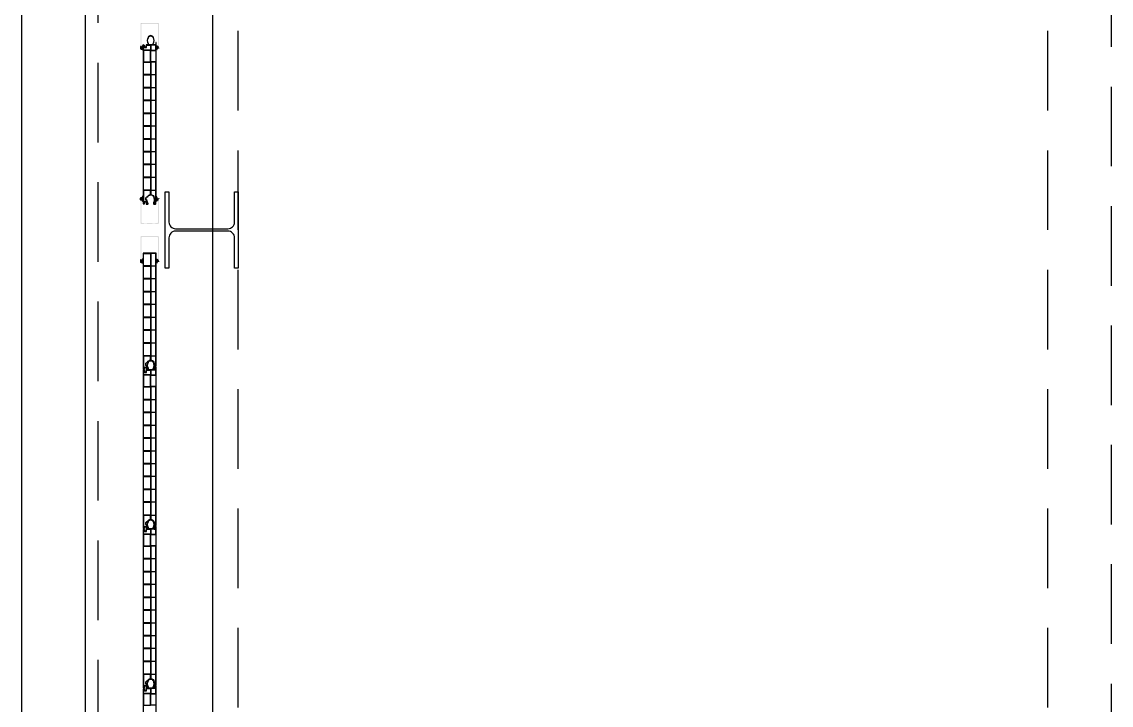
# Model space of a CAD drawing. Header units: millimetres. Extents: x -10134 to 185601, y -10232 to 93662.
# Drawn here: x 29584 to 33005, y 51518 to 53664 of the extents above; entities that cross this region are included whole.
import ezdxf

# ---------------------------------------------------------------- set-up
doc = ezdxf.new("R2010")
doc.units = ezdxf.units.MM
doc.header["$LTSCALE"] = 100
doc.linetypes.add('B0403', pattern=[3.75, 2.5, -1.25])
for name, color, linetype in [('A--L21', 8, 'Continuous'), ('A--L28', 8, 'Continuous'), ('A--L32', 8, 'Continuous'), ('AL$7A---_STRAMIEN', 1, 'Continuous')]:
    doc.layers.add(name, color=color, linetype=linetype)
pattern_1 = [(135, (30079.8289, 52792.54143), (0.3535534, 0.3535534), []), (45, (30079.8289, 52792.54143), (1.0606602, 0.3535534), [1.25, -0.75])]
pattern_2 = [(225, (30079.8289, 53228.6992), (0.3535534, -0.3535534), []), (315, (30079.8289, 53228.6992), (1.0606602, -0.3535534), [1.25, -0.75])]
pattern_3 = [(135, (30079.8289, 53462.54143), (0.3535534, 0.3535534), []), (45, (30079.8289, 53462.54143), (1.0606602, 0.3535534), [1.25, -0.75])]

msp = doc.modelspace()

# ---------------------------------------------------------------- hatches: boundary and pattern name
at = {"layer": 'A--L21'}
h = msp.add_hatch(dxfattribs=at)
h.set_pattern_fill('ANSI33', color=256, scale=4, angle=-90, style=0)
h.set_pattern_definition([(135, (30079.8289, 53462.5414), (0.7071068, 0.7071068), []), (135, (30079.1218, 53462.5414), (0.7071068, 0.7071068), [0.5, -0.25])])
edge = h.paths.add_edge_path()
edge.add_arc((29977.1, 53660.4), 0.2, 90, 135.0013, ccw=False)
edge.add_line((29977.1, 53660.6), (29985.1, 53660.6))
edge.add_arc((29985.1, 53660.4), 0.2, 45.0005, 90, ccw=False)
edge.add_line((29985.3, 53660.6), (29985.4, 53660.5))
edge.add_arc((29985.5, 53660.6), 0.2, 225.0005, 314.9995)
edge.add_line((29985.7, 53660.5), (29985.8, 53660.6))
edge.add_arc((29985.9, 53660.4), 0.2, 90, 134.9995, ccw=False)
edge.add_line((29985.9, 53660.6), (29993.9, 53660.6))
edge.add_arc((29993.9, 53660.4), 0.2, 44.9987, 90, ccw=False)
edge.add_line((29994.1, 53660.6), (29994.5, 53660.2))
edge.add_arc((29994.6, 53660.3), 0.2, 224.9987, 270)
edge.add_line((29994.6, 53660.1), (30003.4, 53660.1))
edge.add_arc((30003.4, 53660.3), 0.2, 270, 314.9995)
edge.add_line((30003.6, 53660.2), (30004, 53660.6))
edge.add_arc((30004.1, 53660.4), 0.2, 90, 134.9995, ccw=False)
edge.add_line((30004.1, 53660.6), (30013.8, 53660.6))
edge.add_arc((30013.8, 53660.4), 0.2, 0, 90, ccw=False)
edge.add_line((30014, 53660.4), (30014, 53580.8))
edge.add_arc((30013.8, 53580.8), 0.2, -90, 0, ccw=False)
edge.add_line((30013.8, 53580.6), (30009.5, 53580.6))
edge.add_arc((30009.5, 53580.8), 0.2, 180, 270, ccw=False)
edge.add_line((30009.3, 53580.8), (30009.3, 53583.4))
edge.add_arc((30009.5, 53583.4), 0.2, 90, 180, ccw=False)
edge.add_line((30009.5, 53583.6), (30010.1, 53583.6))
edge.add_arc((30010.1, 53583.4), 0.2, 0, 90, ccw=False)
edge.add_line((30010.3, 53583.4), (30010.3, 53582.3))
edge.add_arc((30010.5, 53582.3), 0.2, 180, 270)
edge.add_line((30010.5, 53582.1), (30012.3, 53582.1))
edge.add_arc((30012.3, 53582.3), 0.2, 270, 360)
edge.add_line((30012.5, 53582.3), (30012.5, 53587.4))
edge.add_arc((30012.3, 53587.4), 0.2, 0, 90)
edge.add_line((30012.3, 53587.6), (30010.5, 53587.6))
edge.add_arc((30010.5, 53587.4), 0.2, 90, 180)
edge.add_line((30010.3, 53587.4), (30010.3, 53586.3))
edge.add_arc((30010.1, 53586.3), 0.2, -90, 0, ccw=False)
edge.add_line((30010.1, 53586.1), (30009.5, 53586.1))
edge.add_arc((30009.5, 53586.3), 0.2, 180, 270, ccw=False)
edge.add_line((30009.3, 53586.3), (30009.3, 53590.4))
edge.add_arc((30009.5, 53590.4), 0.2, 90, 180, ccw=False)
edge.add_line((30009.5, 53590.6), (30010.1, 53590.6))
edge.add_arc((30010.1, 53590.4), 0.2, 0, 90, ccw=False)
edge.add_line((30010.3, 53590.4), (30010.3, 53589.3))
edge.add_arc((30010.5, 53589.3), 0.2, 180, 270)
edge.add_line((30010.5, 53589.1), (30011.8, 53589.1))
edge.add_arc((30011.8, 53589.3), 0.2, 270, 360)
edge.add_line((30012, 53589.3), (30012, 53656.7))
edge.add_arc((30011.8, 53656.7), 0.2, 0, 45.0004)
edge.add_line((30012, 53656.9), (30010.3, 53658.6))
edge.add_arc((30010.1, 53658.4), 0.2, 45.0004, 90)
edge.add_line((30010.1, 53658.6), (29960.9, 53658.6))
edge.add_arc((29960.9, 53658.4), 0.2, 90, 135)
edge.add_line((29960.8, 53658.6), (29959.1, 53656.9))
edge.add_arc((29959.2, 53656.7), 0.2, 135, 180)
edge.add_line((29959, 53656.7), (29959, 53589.3))
edge.add_arc((29959.2, 53589.3), 0.2, 180, 270)
edge.add_line((29959.2, 53589.1), (29960.3, 53589.1))
edge.add_arc((29960.3, 53589.3), 0.2, 270, 360)
edge.add_line((29960.5, 53589.3), (29960.5, 53590.4))
edge.add_arc((29960.7, 53590.4), 0.2, 90, 180, ccw=False)
edge.add_line((29960.7, 53590.6), (29961.3, 53590.6))
edge.add_arc((29961.3, 53590.4), 0.2, 0, 90, ccw=False)
edge.add_line((29961.5, 53590.4), (29961.5, 53587.8))
edge.add_arc((29961.3, 53587.8), 0.2, -90, 0, ccw=False)
edge.add_line((29961.3, 53587.6), (29960.7, 53587.6))
edge.add_arc((29960.7, 53587.4), 0.2, 90, 180)
edge.add_line((29960.5, 53587.4), (29960.5, 53581.8))
edge.add_arc((29960.7, 53581.8), 0.2, 180.0068, 320.5866)
edge.add_line((29960.9, 53581.7), (29961.2, 53582))
edge.add_arc((29961.3, 53581.9), 0.2, 0.0012, 140.5811, ccw=False)
edge.add_line((29961.5, 53581.9), (29961.5, 53580.8))
edge.add_arc((29961.3, 53580.8), 0.2, -90, 0, ccw=False)
edge.add_line((29961.3, 53580.6), (29959.2, 53580.6))
edge.add_arc((29959.2, 53580.8), 0.2, 180, 270, ccw=False)
edge.add_line((29959, 53580.8), (29959, 53587.4))
edge.add_arc((29958.8, 53587.4), 0.2, 0, 90)
edge.add_line((29958.8, 53587.6), (29957.2, 53587.6))
edge.add_arc((29957.2, 53587.8), 0.2, 180, 270, ccw=False)
edge.add_line((29957, 53587.8), (29957, 53660.4))
edge.add_arc((29957.2, 53660.4), 0.2, 90, 180, ccw=False)
edge.add_line((29957.2, 53660.6), (29966.9, 53660.6))
edge.add_arc((29966.9, 53660.4), 0.2, 45.0003, 90, ccw=False)
edge.add_line((29967.1, 53660.6), (29967.5, 53660.2))
edge.add_arc((29967.6, 53660.3), 0.2, 225.0003, 270)
edge.add_line((29967.6, 53660.1), (29976.4, 53660.1))
edge.add_arc((29976.4, 53660.3), 0.2, 270, 315.0013)
edge.add_line((29976.6, 53660.2), (29977, 53660.6))
h = msp.add_hatch(dxfattribs=at)
h.set_pattern_fill('ANSI38', color=256, scale=4, angle=-90, style=0)
h.set_pattern_definition(pattern_3)
edge = h.paths.add_edge_path()
edge.add_arc((29963.9, 53579.6), 0.8, 180, 281.7228, ccw=False)
edge.add_line((29963.1, 53579.6), (29963.1, 53584))
edge.add_arc((29964.1, 53584), 1, 121.2319, 180, ccw=False)
edge.add_line((29963.6, 53584.8), (29964.7, 53589.5))
edge.add_arc((29964.1, 53591.4), 2, 287.6964, 360)
edge.add_arc((29965.6, 53591.4), 0.52, 2.1717, 175.8146)
edge.add_arc((29963.8, 53591.9), 1.37, 275.3959, 340.3967, ccw=False)
edge.add_arc((29972.6, 53582.5), 11.8, 137.6396, 180.4908)
edge.add_arc((29961, 53582.4), 0.202, 166.3325, 323.6607)
edge.add_line((29961.2, 53582.2), (29961.3, 53582.4))
edge.add_arc((29961.4, 53582.3), 0.2, 0, 141.3572, ccw=False)
edge.add_line((29961.6, 53582.3), (29961.6, 53580.6))
edge.add_arc((29961.4, 53580.6), 0.2, -90, 0, ccw=False)
edge.add_line((29961.4, 53580.4), (29959.7, 53580.4))
edge.add_arc((29959.5, 53581.4), 1.09, 158.6265, 279.1681, ccw=False)
edge.add_arc((29949.4, 53584.6), 9.57, 343.2293, 371.3116)
edge.add_arc((29958.5, 53586.4), 0.3, 17.1577, 90)
edge.add_line((29958.5, 53586.7), (29957.6, 53586.7))
edge.add_arc((29957.6, 53586.3), 0.4, 87.7835, 170.8473)
edge.add_line((29957.2, 53586.4), (29957, 53580.6))
edge.add_arc((29959, 53580.6), 2, 179.9852, 261.4074)
edge.add_line((29958.7, 53578.7), (29961.9, 53578.5))
edge.add_arc((29961.9, 53576.5), 2, 51.4159, 89.4872, ccw=False)
edge.add_line((29963.1, 53578.1), (29965.5, 53572.7))
edge.add_arc((29965.8, 53573), 0.4, 227.7041, 412.9707)
edge.add_line((29966, 53573.3), (29964.1, 53578.8))
h = msp.add_hatch(dxfattribs=at)
h.set_pattern_fill('ANSI38', color=256, scale=4, angle=-90, style=0)
h.set_pattern_definition(pattern_3)
edge = h.paths.add_edge_path(flags=16)
edge.add_line((30009.6, 53585.5), (30010.8, 53585.5))
edge.add_arc((30010.8, 53584.9), 0.6, -90, 90, ccw=False)
edge.add_line((30010.8, 53584.3), (30009.6, 53584.3))
edge.add_arc((30009.6, 53584.9), 0.6, 90, 270, ccw=False)
edge = h.paths.add_edge_path()
edge.add_arc((30006.5, 53588.3), 0.2, 117.2079, 232.6811, ccw=False)
edge.add_line((30006.4, 53588.5), (30007.5, 53589.1))
edge.add_line((30007.5, 53589.1), (30009.3, 53589.1))
edge.add_line((30009.3, 53589.1), (30009.3, 53586.7))
edge.add_arc((30009.3, 53586.4), 0.3, 90, 270)
edge.add_line((30009.3, 53586.1), (30010.8, 53586.1))
edge.add_arc((30010.8, 53586.3), 0.2, 270, 328.5358)
edge.add_line((30010.9, 53586.2), (30011, 53586.6))
edge.add_arc((30011.2, 53586.5), 0.2, 38.9084, 158.4165, ccw=False)
edge.add_line((30011.4, 53586.6), (30012, 53585.5))
edge.add_arc((30011.2, 53584.9), 1, 0, 37.8384, ccw=False)
edge.add_arc((30011.2, 53584.9), 1, -37.8384, 0, ccw=False)
edge.add_line((30012, 53584.3), (30011.4, 53583.1))
edge.add_arc((30011.2, 53583.2), 0.2, 201.5835, 321.0916, ccw=False)
edge.add_line((30011, 53583.1), (30010.9, 53583.5))
edge.add_arc((30010.8, 53583.4), 0.2, 31.4642, 90)
edge.add_line((30010.8, 53583.6), (30009.3, 53583.6))
edge.add_arc((30009.3, 53583.3), 0.3, 90, 270)
edge.add_line((30009.3, 53583), (30009.3, 53580.8))
edge.add_line((30009.3, 53580.8), (30006.6, 53575.7))
edge.add_arc((30006.4, 53576), 0.4, 131.0631, 305.8028, ccw=False)
edge.add_line((30006.1, 53576.3), (30006.8, 53581))
edge.add_arc((30005.9, 53582), 1.4, 313.6258, 407.8227)
edge.add_line((30006.8, 53583), (30006, 53584))
edge.add_arc((30006.2, 53584.2), 0.3, 66.9851, 224.0274, ccw=False)
edge.add_line((30006.4, 53584.5), (30007.1, 53583.7))
edge.add_arc((30007.3, 53583.8), 0.2, 229.0045, 360)
edge.add_line((30007.5, 53583.8), (30007.5, 53585))
edge.add_arc((30007.3, 53585), 0.2, 360, 417.3588)
edge.add_line((30007.4, 53585.2), (30006.4, 53586))
edge.add_arc((30006.5, 53586.1), 0.2, 126.9463, 233.7597, ccw=False)
edge.add_line((30006.4, 53586.3), (30007.4, 53587))
edge.add_arc((30007.3, 53587.2), 0.2, 293.1061, 426.8939)
edge.add_line((30007.4, 53587.4), (30006.4, 53588.2))
h = msp.add_hatch(dxfattribs=at)
h.set_pattern_fill('ANSI38', color=256, scale=4, angle=-180, style=0)
h.set_pattern_definition(pattern_2)
edge = h.paths.add_edge_path()
edge.add_arc((29963.9, 53111.7), 0.8, 78.2772, 180)
edge.add_line((29963.1, 53111.7), (29963.1, 53107.3))
edge.add_arc((29964.1, 53107.3), 1, 180, 238.7681)
edge.add_line((29963.6, 53106.4), (29964.7, 53101.8))
edge.add_arc((29964.1, 53099.9), 2, 0, 72.3036, ccw=False)
edge.add_arc((29965.6, 53099.9), 0.52, 184.1854, 357.8283, ccw=False)
edge.add_arc((29963.8, 53099.4), 1.37, 19.6033, 84.6041)
edge.add_arc((29972.6, 53108.7), 11.8, 179.5092, 222.3604, ccw=False)
edge.add_arc((29961, 53108.9), 0.202, 36.3393, 193.6675, ccw=False)
edge.add_line((29961.2, 53109), (29961.3, 53108.8))
edge.add_arc((29961.4, 53108.9), 0.2, 218.6428, 360)
edge.add_line((29961.6, 53108.9), (29961.6, 53110.7))
edge.add_arc((29961.4, 53110.7), 0.2, 360, 450)
edge.add_line((29961.4, 53110.9), (29959.7, 53110.9))
edge.add_arc((29959.5, 53109.8), 1.09, 80.8319, 201.3735)
edge.add_arc((29949.4, 53106.6), 9.57, -11.3116, 16.7707, ccw=False)
edge.add_arc((29958.5, 53104.8), 0.3, 270, 342.8423, ccw=False)
edge.add_line((29958.5, 53104.5), (29957.6, 53104.5))
edge.add_arc((29957.6, 53104.9), 0.4, 189.1527, 272.2165, ccw=False)
edge.add_line((29957.2, 53104.9), (29957, 53110.6))
edge.add_arc((29959, 53110.6), 2, 98.5926, 180.0148, ccw=False)
edge.add_line((29958.7, 53112.6), (29961.9, 53112.7))
edge.add_arc((29961.9, 53114.7), 2, 270.5128, 308.5841)
edge.add_line((29963.1, 53113.2), (29965.5, 53118.5))
edge.add_arc((29965.8, 53118.2), 0.4, -52.9707, 132.2959, ccw=False)
edge.add_line((29966, 53117.9), (29964.1, 53112.4))
h = msp.add_hatch(dxfattribs=at)
h.set_pattern_fill('ANSI33', color=256, scale=4, angle=-180, style=0)
h.set_pattern_definition([(225, (30079.8289, 53228.6992), (0.7071068, -0.7071068), []), (225, (30079.1218, 53228.6992), (0.7071068, -0.7071068), [0.5, -0.25])])
edge = h.paths.add_edge_path()
edge.add_arc((29977.1, 53030.8), 0.2, 224.9987, 270)
edge.add_line((29977.1, 53030.6), (29985.1, 53030.6))
edge.add_arc((29985.1, 53030.8), 0.2, 270, 314.9995)
edge.add_line((29985.3, 53030.7), (29985.4, 53030.8))
edge.add_arc((29985.5, 53030.6), 0.2, 45.0005, 134.9995, ccw=False)
edge.add_line((29985.7, 53030.8), (29985.8, 53030.7))
edge.add_arc((29985.9, 53030.8), 0.2, 225.0005, 270)
edge.add_line((29985.9, 53030.6), (29993.9, 53030.6))
edge.add_arc((29993.9, 53030.8), 0.2, 270, 315.0013)
edge.add_line((29994.1, 53030.7), (29994.5, 53031.1))
edge.add_arc((29994.6, 53030.9), 0.2, 90, 135.0013, ccw=False)
edge.add_line((29994.6, 53031.1), (30003.4, 53031.1))
edge.add_arc((30003.4, 53030.9), 0.2, 45.0005, 90, ccw=False)
edge.add_line((30003.6, 53031.1), (30004, 53030.7))
edge.add_arc((30004.1, 53030.8), 0.2, 225.0005, 270)
edge.add_line((30004.1, 53030.6), (30013.8, 53030.6))
edge.add_arc((30013.8, 53030.8), 0.2, 270, 360)
edge.add_line((30014, 53030.8), (30014, 53110.4))
edge.add_arc((30013.8, 53110.4), 0.2, 0, 90)
edge.add_line((30013.8, 53110.6), (30009.5, 53110.6))
edge.add_arc((30009.5, 53110.4), 0.2, 90, 180)
edge.add_line((30009.3, 53110.4), (30009.3, 53107.8))
edge.add_arc((30009.5, 53107.8), 0.2, 180, 270)
edge.add_line((30009.5, 53107.6), (30010.1, 53107.6))
edge.add_arc((30010.1, 53107.8), 0.2, 270, 360)
edge.add_line((30010.3, 53107.8), (30010.3, 53108.9))
edge.add_arc((30010.5, 53108.9), 0.2, 90, 180, ccw=False)
edge.add_line((30010.5, 53109.1), (30012.3, 53109.1))
edge.add_arc((30012.3, 53108.9), 0.2, 0, 90, ccw=False)
edge.add_line((30012.5, 53108.9), (30012.5, 53103.8))
edge.add_arc((30012.3, 53103.8), 0.2, -90, 0, ccw=False)
edge.add_line((30012.3, 53103.6), (30010.5, 53103.6))
edge.add_arc((30010.5, 53103.8), 0.2, 180, 270, ccw=False)
edge.add_line((30010.3, 53103.8), (30010.3, 53104.9))
edge.add_arc((30010.1, 53104.9), 0.2, 0, 90)
edge.add_line((30010.1, 53105.1), (30009.5, 53105.1))
edge.add_arc((30009.5, 53104.9), 0.2, 90, 180)
edge.add_line((30009.3, 53104.9), (30009.3, 53100.8))
edge.add_arc((30009.5, 53100.8), 0.2, 180, 270)
edge.add_line((30009.5, 53100.6), (30010.1, 53100.6))
edge.add_arc((30010.1, 53100.8), 0.2, 270, 360)
edge.add_line((30010.3, 53100.8), (30010.3, 53101.9))
edge.add_arc((30010.5, 53101.9), 0.2, 90, 180, ccw=False)
edge.add_line((30010.5, 53102.1), (30011.8, 53102.1))
edge.add_arc((30011.8, 53101.9), 0.2, 0, 90, ccw=False)
edge.add_line((30012, 53101.9), (30012, 53034.5))
edge.add_arc((30011.8, 53034.5), 0.2, -45.0004, 0, ccw=False)
edge.add_line((30012, 53034.4), (30010.3, 53032.7))
edge.add_arc((30010.1, 53032.8), 0.2, 270, 314.9996, ccw=False)
edge.add_line((30010.1, 53032.6), (29960.9, 53032.6))
edge.add_arc((29960.9, 53032.8), 0.2, 225, 270, ccw=False)
edge.add_line((29960.8, 53032.7), (29959.1, 53034.4))
edge.add_arc((29959.2, 53034.5), 0.2, 180, 225, ccw=False)
edge.add_line((29959, 53034.5), (29959, 53101.9))
edge.add_arc((29959.2, 53101.9), 0.2, 90, 180, ccw=False)
edge.add_line((29959.2, 53102.1), (29960.3, 53102.1))
edge.add_arc((29960.3, 53101.9), 0.2, 0, 90, ccw=False)
edge.add_line((29960.5, 53101.9), (29960.5, 53100.8))
edge.add_arc((29960.7, 53100.8), 0.2, 180, 270)
edge.add_line((29960.7, 53100.6), (29961.3, 53100.6))
edge.add_arc((29961.3, 53100.8), 0.2, 270, 360)
edge.add_line((29961.5, 53100.8), (29961.5, 53103.4))
edge.add_arc((29961.3, 53103.4), 0.2, 360, 450)
edge.add_line((29961.3, 53103.6), (29960.7, 53103.6))
edge.add_arc((29960.7, 53103.8), 0.2, 180, 270, ccw=False)
edge.add_line((29960.5, 53103.8), (29960.5, 53109.4))
edge.add_arc((29960.7, 53109.4), 0.2, 39.4134, 179.9932, ccw=False)
edge.add_line((29960.9, 53109.5), (29961.2, 53109.2))
edge.add_arc((29961.3, 53109.3), 0.2, 219.4189, 359.9988)
edge.add_line((29961.5, 53109.3), (29961.5, 53110.4))
edge.add_arc((29961.3, 53110.4), 0.2, 360, 450)
edge.add_line((29961.3, 53110.6), (29959.2, 53110.6))
edge.add_arc((29959.2, 53110.4), 0.2, 90, 180)
edge.add_line((29959, 53110.4), (29959, 53103.8))
edge.add_arc((29958.8, 53103.8), 0.2, -90, 0, ccw=False)
edge.add_line((29958.8, 53103.6), (29957.2, 53103.6))
edge.add_arc((29957.2, 53103.4), 0.2, 90, 180)
edge.add_line((29957, 53103.4), (29957, 53030.8))
edge.add_arc((29957.2, 53030.8), 0.2, 180, 270)
edge.add_line((29957.2, 53030.6), (29966.9, 53030.6))
edge.add_arc((29966.9, 53030.8), 0.2, 270, 314.9997)
edge.add_line((29967.1, 53030.7), (29967.5, 53031.1))
edge.add_arc((29967.6, 53030.9), 0.2, 90, 134.9997, ccw=False)
edge.add_line((29967.6, 53031.1), (29976.4, 53031.1))
edge.add_arc((29976.4, 53030.9), 0.2, 44.9987, 90, ccw=False)
edge.add_line((29976.6, 53031.1), (29977, 53030.7))
h = msp.add_hatch(dxfattribs=at)
h.set_pattern_fill('ANSI38', color=256, scale=4, angle=-180, style=0)
h.set_pattern_definition(pattern_2)
edge = h.paths.add_edge_path(flags=16)
edge.add_line((30009.6, 53105.8), (30010.8, 53105.8))
edge.add_arc((30010.8, 53106.4), 0.6, 270, 450)
edge.add_line((30010.8, 53107), (30009.6, 53107))
edge.add_arc((30009.6, 53106.4), 0.6, 90, 270)
edge = h.paths.add_edge_path()
edge.add_arc((30006.5, 53102.9), 0.2, 127.3189, 242.7921)
edge.add_line((30006.4, 53102.7), (30007.5, 53102.1))
edge.add_line((30007.5, 53102.1), (30009.3, 53102.1))
edge.add_line((30009.3, 53102.1), (30009.3, 53104.5))
edge.add_arc((30009.3, 53104.8), 0.3, 90, 270, ccw=False)
edge.add_line((30009.3, 53105.1), (30010.8, 53105.1))
edge.add_arc((30010.8, 53104.9), 0.2, 31.4642, 90, ccw=False)
edge.add_line((30010.9, 53105), (30011, 53104.6))
edge.add_arc((30011.2, 53104.7), 0.2, 201.5835, 321.0916)
edge.add_line((30011.4, 53104.6), (30012, 53105.8))
edge.add_arc((30011.2, 53106.4), 1, 322.1616, 360)
edge.add_arc((30011.2, 53106.4), 1, 360, 397.8384)
edge.add_line((30012, 53107), (30011.4, 53108.1))
edge.add_arc((30011.2, 53108), 0.2, 38.9084, 158.4165)
edge.add_line((30011, 53108.1), (30010.9, 53107.7))
edge.add_arc((30010.8, 53107.8), 0.2, 270, 328.5358, ccw=False)
edge.add_line((30010.8, 53107.6), (30009.3, 53107.6))
edge.add_arc((30009.3, 53107.9), 0.3, 90, 270, ccw=False)
edge.add_line((30009.3, 53108.2), (30009.3, 53110.4))
edge.add_line((30009.3, 53110.4), (30006.6, 53115.6))
edge.add_arc((30006.4, 53115.2), 0.4, 54.1972, 228.9369)
edge.add_line((30006.1, 53114.9), (30006.8, 53110.3))
edge.add_arc((30005.9, 53109.3), 1.4, -47.8227, 46.3742, ccw=False)
edge.add_line((30006.8, 53108.2), (30006, 53107.3))
edge.add_arc((30006.2, 53107.1), 0.3, 135.9726, 293.0149)
edge.add_line((30006.4, 53106.8), (30007.1, 53107.6))
edge.add_arc((30007.3, 53107.4), 0.2, 0, 130.9955, ccw=False)
edge.add_line((30007.5, 53107.4), (30007.5, 53106.2))
edge.add_arc((30007.3, 53106.2), 0.2, -57.3588, 0, ccw=False)
edge.add_line((30007.4, 53106), (30006.4, 53105.3))
edge.add_arc((30006.5, 53105.1), 0.2, 126.2403, 233.0537)
edge.add_line((30006.4, 53105), (30007.4, 53104.2))
edge.add_arc((30007.3, 53104), 0.2, -66.8939, 66.8939, ccw=False)
edge.add_line((30007.4, 53103.8), (30006.4, 53103.1))
h = msp.add_hatch(dxfattribs=at)
h.set_pattern_fill('ANSI33', color=256, scale=4, angle=-90, style=0)
h.set_pattern_definition([(135, (30079.8289, 52792.5414), (0.7071068, 0.7071068), []), (135, (30079.1218, 52792.5414), (0.7071068, 0.7071068), [0.5, -0.25])])
edge = h.paths.add_edge_path()
edge.add_arc((29977.1, 52990.4), 0.2, 90, 135.0013, ccw=False)
edge.add_line((29977.1, 52990.6), (29985.1, 52990.6))
edge.add_arc((29985.1, 52990.4), 0.2, 45.0005, 90, ccw=False)
edge.add_line((29985.3, 52990.6), (29985.4, 52990.5))
edge.add_arc((29985.5, 52990.6), 0.2, 225.0005, 314.9995)
edge.add_line((29985.7, 52990.5), (29985.8, 52990.6))
edge.add_arc((29985.9, 52990.4), 0.2, 90, 134.9995, ccw=False)
edge.add_line((29985.9, 52990.6), (29993.9, 52990.6))
edge.add_arc((29993.9, 52990.4), 0.2, 44.9987, 90, ccw=False)
edge.add_line((29994.1, 52990.6), (29994.5, 52990.2))
edge.add_arc((29994.6, 52990.3), 0.2, 224.9987, 270)
edge.add_line((29994.6, 52990.1), (30003.4, 52990.1))
edge.add_arc((30003.4, 52990.3), 0.2, 270, 314.9995)
edge.add_line((30003.6, 52990.2), (30004, 52990.6))
edge.add_arc((30004.1, 52990.4), 0.2, 90, 134.9995, ccw=False)
edge.add_line((30004.1, 52990.6), (30013.8, 52990.6))
edge.add_arc((30013.8, 52990.4), 0.2, 0, 90, ccw=False)
edge.add_line((30014, 52990.4), (30014, 52910.8))
edge.add_arc((30013.8, 52910.8), 0.2, -90, 0, ccw=False)
edge.add_line((30013.8, 52910.6), (30009.5, 52910.6))
edge.add_arc((30009.5, 52910.8), 0.2, 180, 270, ccw=False)
edge.add_line((30009.3, 52910.8), (30009.3, 52913.4))
edge.add_arc((30009.5, 52913.4), 0.2, 90, 180, ccw=False)
edge.add_line((30009.5, 52913.6), (30010.1, 52913.6))
edge.add_arc((30010.1, 52913.4), 0.2, 0, 90, ccw=False)
edge.add_line((30010.3, 52913.4), (30010.3, 52912.3))
edge.add_arc((30010.5, 52912.3), 0.2, 180, 270)
edge.add_line((30010.5, 52912.1), (30012.3, 52912.1))
edge.add_arc((30012.3, 52912.3), 0.2, 270, 360)
edge.add_line((30012.5, 52912.3), (30012.5, 52917.4))
edge.add_arc((30012.3, 52917.4), 0.2, 0, 90)
edge.add_line((30012.3, 52917.6), (30010.5, 52917.6))
edge.add_arc((30010.5, 52917.4), 0.2, 90, 180)
edge.add_line((30010.3, 52917.4), (30010.3, 52916.3))
edge.add_arc((30010.1, 52916.3), 0.2, -90, 0, ccw=False)
edge.add_line((30010.1, 52916.1), (30009.5, 52916.1))
edge.add_arc((30009.5, 52916.3), 0.2, 180, 270, ccw=False)
edge.add_line((30009.3, 52916.3), (30009.3, 52920.4))
edge.add_arc((30009.5, 52920.4), 0.2, 90, 180, ccw=False)
edge.add_line((30009.5, 52920.6), (30010.1, 52920.6))
edge.add_arc((30010.1, 52920.4), 0.2, 0, 90, ccw=False)
edge.add_line((30010.3, 52920.4), (30010.3, 52919.3))
edge.add_arc((30010.5, 52919.3), 0.2, 180, 270)
edge.add_line((30010.5, 52919.1), (30011.8, 52919.1))
edge.add_arc((30011.8, 52919.3), 0.2, 270, 360)
edge.add_line((30012, 52919.3), (30012, 52986.7))
edge.add_arc((30011.8, 52986.7), 0.2, 0, 45.0004)
edge.add_line((30012, 52986.9), (30010.3, 52988.6))
edge.add_arc((30010.1, 52988.4), 0.2, 45.0004, 90)
edge.add_line((30010.1, 52988.6), (29960.9, 52988.6))
edge.add_arc((29960.9, 52988.4), 0.2, 90, 135)
edge.add_line((29960.8, 52988.6), (29959.1, 52986.9))
edge.add_arc((29959.2, 52986.7), 0.2, 135, 180)
edge.add_line((29959, 52986.7), (29959, 52919.3))
edge.add_arc((29959.2, 52919.3), 0.2, 180, 270)
edge.add_line((29959.2, 52919.1), (29960.3, 52919.1))
edge.add_arc((29960.3, 52919.3), 0.2, 270, 360)
edge.add_line((29960.5, 52919.3), (29960.5, 52920.4))
edge.add_arc((29960.7, 52920.4), 0.2, 90, 180, ccw=False)
edge.add_line((29960.7, 52920.6), (29961.3, 52920.6))
edge.add_arc((29961.3, 52920.4), 0.2, 0, 90, ccw=False)
edge.add_line((29961.5, 52920.4), (29961.5, 52917.8))
edge.add_arc((29961.3, 52917.8), 0.2, -90, 0, ccw=False)
edge.add_line((29961.3, 52917.6), (29960.7, 52917.6))
edge.add_arc((29960.7, 52917.4), 0.2, 90, 180)
edge.add_line((29960.5, 52917.4), (29960.5, 52911.8))
edge.add_arc((29960.7, 52911.8), 0.2, 180.0068, 320.5866)
edge.add_line((29960.9, 52911.7), (29961.2, 52912))
edge.add_arc((29961.3, 52911.9), 0.2, 0.0012, 140.5811, ccw=False)
edge.add_line((29961.5, 52911.9), (29961.5, 52910.8))
edge.add_arc((29961.3, 52910.8), 0.2, -90, 0, ccw=False)
edge.add_line((29961.3, 52910.6), (29959.2, 52910.6))
edge.add_arc((29959.2, 52910.8), 0.2, 180, 270, ccw=False)
edge.add_line((29959, 52910.8), (29959, 52917.4))
edge.add_arc((29958.8, 52917.4), 0.2, 0, 90)
edge.add_line((29958.8, 52917.6), (29957.2, 52917.6))
edge.add_arc((29957.2, 52917.8), 0.2, 180, 270, ccw=False)
edge.add_line((29957, 52917.8), (29957, 52990.4))
edge.add_arc((29957.2, 52990.4), 0.2, 90, 180, ccw=False)
edge.add_line((29957.2, 52990.6), (29966.9, 52990.6))
edge.add_arc((29966.9, 52990.4), 0.2, 45.0003, 90, ccw=False)
edge.add_line((29967.1, 52990.6), (29967.5, 52990.2))
edge.add_arc((29967.6, 52990.3), 0.2, 225.0003, 270)
edge.add_line((29967.6, 52990.1), (29976.4, 52990.1))
edge.add_arc((29976.4, 52990.3), 0.2, 270, 315.0013)
edge.add_line((29976.6, 52990.2), (29977, 52990.6))
h = msp.add_hatch(dxfattribs=at)
h.set_pattern_fill('ANSI38', color=256, scale=4, angle=-90, style=0)
h.set_pattern_definition(pattern_1)
edge = h.paths.add_edge_path()
edge.add_arc((29963.9, 52909.6), 0.8, 180, 281.7228, ccw=False)
edge.add_line((29963.1, 52909.6), (29963.1, 52914))
edge.add_arc((29964.1, 52914), 1, 121.2319, 180, ccw=False)
edge.add_line((29963.6, 52914.8), (29964.7, 52919.5))
edge.add_arc((29964.1, 52921.4), 2, 287.6964, 360)
edge.add_arc((29965.6, 52921.4), 0.52, 2.1717, 175.8146)
edge.add_arc((29963.8, 52921.9), 1.37, 275.3959, 340.3967, ccw=False)
edge.add_arc((29972.6, 52912.5), 11.8, 137.6396, 180.4908)
edge.add_arc((29961, 52912.4), 0.202, 166.3325, 323.6607)
edge.add_line((29961.2, 52912.2), (29961.3, 52912.4))
edge.add_arc((29961.4, 52912.3), 0.2, 0, 141.3572, ccw=False)
edge.add_line((29961.6, 52912.3), (29961.6, 52910.6))
edge.add_arc((29961.4, 52910.6), 0.2, -90, 0, ccw=False)
edge.add_line((29961.4, 52910.4), (29959.7, 52910.4))
edge.add_arc((29959.5, 52911.4), 1.09, 158.6265, 279.1681, ccw=False)
edge.add_arc((29949.4, 52914.6), 9.57, 343.2293, 371.3116)
edge.add_arc((29958.5, 52916.4), 0.3, 17.1577, 90)
edge.add_line((29958.5, 52916.7), (29957.6, 52916.7))
edge.add_arc((29957.6, 52916.3), 0.4, 87.7835, 170.8473)
edge.add_line((29957.2, 52916.4), (29957, 52910.6))
edge.add_arc((29959, 52910.6), 2, 179.9852, 261.4074)
edge.add_line((29958.7, 52908.7), (29961.9, 52908.5))
edge.add_arc((29961.9, 52906.5), 2, 51.4159, 89.4872, ccw=False)
edge.add_line((29963.1, 52908.1), (29965.5, 52902.7))
edge.add_arc((29965.8, 52903), 0.4, 227.7041, 412.9707)
edge.add_line((29966, 52903.3), (29964.1, 52908.8))
h = msp.add_hatch(dxfattribs=at)
h.set_pattern_fill('ANSI38', color=256, scale=4, angle=-90, style=0)
h.set_pattern_definition(pattern_1)
edge = h.paths.add_edge_path(flags=16)
edge.add_line((30009.6, 52915.5), (30010.8, 52915.5))
edge.add_arc((30010.8, 52914.9), 0.6, -90, 90, ccw=False)
edge.add_line((30010.8, 52914.3), (30009.6, 52914.3))
edge.add_arc((30009.6, 52914.9), 0.6, 90, 270, ccw=False)
edge = h.paths.add_edge_path()
edge.add_arc((30006.5, 52918.3), 0.2, 117.2079, 232.6811, ccw=False)
edge.add_line((30006.4, 52918.5), (30007.5, 52919.1))
edge.add_line((30007.5, 52919.1), (30009.3, 52919.1))
edge.add_line((30009.3, 52919.1), (30009.3, 52916.7))
edge.add_arc((30009.3, 52916.4), 0.3, 90, 270)
edge.add_line((30009.3, 52916.1), (30010.8, 52916.1))
edge.add_arc((30010.8, 52916.3), 0.2, 270, 328.5358)
edge.add_line((30010.9, 52916.2), (30011, 52916.6))
edge.add_arc((30011.2, 52916.5), 0.2, 38.9084, 158.4165, ccw=False)
edge.add_line((30011.4, 52916.6), (30012, 52915.5))
edge.add_arc((30011.2, 52914.9), 1, 0, 37.8384, ccw=False)
edge.add_arc((30011.2, 52914.9), 1, -37.8384, 0, ccw=False)
edge.add_line((30012, 52914.3), (30011.4, 52913.1))
edge.add_arc((30011.2, 52913.2), 0.2, 201.5835, 321.0916, ccw=False)
edge.add_line((30011, 52913.1), (30010.9, 52913.5))
edge.add_arc((30010.8, 52913.4), 0.2, 31.4642, 90)
edge.add_line((30010.8, 52913.6), (30009.3, 52913.6))
edge.add_arc((30009.3, 52913.3), 0.3, 90, 270)
edge.add_line((30009.3, 52913), (30009.3, 52910.8))
edge.add_line((30009.3, 52910.8), (30006.6, 52905.7))
edge.add_arc((30006.4, 52906), 0.4, 131.0631, 305.8028, ccw=False)
edge.add_line((30006.1, 52906.3), (30006.8, 52911))
edge.add_arc((30005.9, 52912), 1.4, 313.6258, 407.8227)
edge.add_line((30006.8, 52913), (30006, 52914))
edge.add_arc((30006.2, 52914.2), 0.3, 66.9851, 224.0274, ccw=False)
edge.add_line((30006.4, 52914.5), (30007.1, 52913.7))
edge.add_arc((30007.3, 52913.8), 0.2, 229.0045, 360)
edge.add_line((30007.5, 52913.8), (30007.5, 52915))
edge.add_arc((30007.3, 52915), 0.2, 360, 417.3588)
edge.add_line((30007.4, 52915.2), (30006.4, 52916))
edge.add_arc((30006.5, 52916.1), 0.2, 126.9463, 233.7597, ccw=False)
edge.add_line((30006.4, 52916.3), (30007.4, 52917))
edge.add_arc((30007.3, 52917.2), 0.2, 293.1061, 426.8939)
edge.add_line((30007.4, 52917.4), (30006.4, 52918.2))

# ---------------------------------------------------------------- linework, layer by layer
at = {"layer": 'A--L21', "linetype": 'B0403'}
for p, q in [((29824, 17660.6), (29824, 88370.6)), ((30264, 45510.6), (30264, 87810.6))]:
    msp.add_line(p, q, dxfattribs=at)
at = {"layer": 'A--L21'}
for p, q in [((29784, 27810.6), (29784, 78210.6)), ((29584, 28010.6), (29584, 78010.6)), ((30014, 53580.9), (30014, 53582.1)), ((30014, 53110.3), (30014, 53109.1)), ((30006, 52938.1), (29965.3, 52938.1)), ((30014, 52910.9), (30014, 52912.1))]:
    msp.add_line(p, q, dxfattribs=at)
for points in [[(29977.7, 53102.8, -0.786352), (29979.8, 53114.7, 0.289246), (29980, 53114.8, -0.649582), (29997.3, 53115.5, -0.228645), (29997.8, 53095.9, 0.241202), (29998, 53092.3, 0.267949), (29999.7, 53091.4), (30003.2, 53091.4, 0.414214), (30004.8, 53092.9), (30004.8, 53102.6), (30006, 53102.6), (30006, 53599.8), (30005, 53599.8), (30005, 53591.6), (29998.7, 53591.6, -0.614899), (29996.9, 53595.2, 0.235201), (29997.2, 53615.4, 0.299118), (29988.8, 53620.9, 0.299118), (29980.5, 53615.4, 0.235201), (29980.7, 53595.2, -0.614899), (29978.9, 53591.6), (29974.9, 53591.6), (29974.9, 53584.2), (29969.7, 53584.2, -0.538226), (29968.4, 53586.4, -0.051879), (29969.6, 53587.6, 0.668905), (29968.4, 53590.1), (29965.3, 53590.1), (29965.3, 53092.9), (29968.2, 53092.9, 0.615588), (29969.5, 53095.3, -0.001528), (29968.6, 53096.4, -0.603288), (29969.6, 53098.7), (29974.7, 53098.7, -0.414214), (29974.9, 53098.5), (29974.9, 53091.6, 0.414214), (29975.1, 53091.4), (29978.9, 53091.4, 0.230022), (29980.3, 53092.1, 0.182419), (29980.4, 53093.5, -0.086574), (29977.9, 53102.6)], [(29981.5, 53615, -0.299118), (29988.8, 53619.9, -0.299118), (29996.2, 53615, -0.232962), (29996.1, 53595.8, 0.291468), (29995.9, 53592.3, -0.569521), (29995.5, 53591.6), (29982.2, 53591.6, -0.569521), (29981.8, 53592.3, 0.280699), (29981.6, 53595.6, -0.235201), (29981.4, 53615, -0.235201)], [(29998.2, 53116, -0.228645), (29998.8, 53095.5, 0.106177), (29998.5, 53094.3, 0.414214), (30000.4, 53092.4), (30002.2, 53092.4, 0.414214), (30003.8, 53093.9), (30003.8, 53103.6), (30005, 53103.6), (30005, 53108.7), (30005, 53134.3), (29989, 53134.3), (29989, 53121.8, -0.279737), (29998.2, 53116)], [(29965.3, 52938.1), (29965.3, 52572.8), (29968.2, 52572.8, 0.615588), (29969.5, 52575.2, -0.001528), (29968.6, 52576.4, -0.603288), (29969.6, 52578.7), (29974.7, 52578.7, -0.414214), (29974.9, 52578.5), (29974.9, 52571.5, 0.414214), (29975.1, 52571.3), (29978.9, 52571.3, 0.230022), (29980.3, 52572.1, 0.182419), (29980.4, 52573.4, -0.086574), (29977.9, 52582.6)], [(29977.7, 52582.7, -0.786352), (29979.8, 52594.6, 0.289246), (29980, 52594.7, -0.649582), (29997.3, 52595.5, -0.228645), (29997.8, 52575.9, 0.241202), (29998, 52572.3, 0.267949), (29999.7, 52571.3), (30003.2, 52571.3, 0.414214), (30004.8, 52572.8), (30004.8, 52582.5), (30006, 52582.5), (30006, 52938.1)], [(29977.7, 52082.7, -0.786352), (29979.8, 52094.6, 0.289246), (29980, 52094.7, -0.649582), (29997.3, 52095.5, -0.228645), (29997.8, 52075.9, 0.241202), (29998, 52072.3, 0.267949), (29999.7, 52071.3), (30003.2, 52071.3, 0.414214), (30004.8, 52072.8), (30004.8, 52082.5), (30006, 52082.5), (30006, 52579.7), (30005, 52579.7), (30005, 52571.6), (29998.7, 52571.6, -0.614899), (29996.9, 52575.1, 0.235201), (29997.2, 52595.4, 0.299118), (29988.8, 52600.8, 0.299118), (29980.5, 52595.4, 0.235201), (29980.7, 52575.1, -0.614899), (29978.9, 52571.6), (29974.9, 52571.6), (29974.9, 52564.2), (29969.7, 52564.2, -0.538226), (29968.4, 52566.3, -0.051879), (29969.6, 52567.5, 0.668905), (29968.4, 52570), (29965.3, 52570), (29965.3, 52072.8), (29968.2, 52072.8, 0.615588), (29969.5, 52075.2, -0.001528), (29968.6, 52076.4, -0.603288), (29969.6, 52078.7), (29974.7, 52078.7, -0.414214), (29974.9, 52078.5), (29974.9, 52071.5, 0.414214), (29975.1, 52071.3), (29978.9, 52071.3, 0.230022), (29980.3, 52072.1, 0.182419), (29980.4, 52073.4, -0.086574), (29977.9, 52082.6)], [(29981.5, 52595, -0.299118), (29988.8, 52599.8, -0.299118), (29996.2, 52595, -0.232962), (29996.1, 52575.7, 0.291468), (29995.9, 52572.2, -0.569521), (29995.5, 52571.6), (29982.2, 52571.6, -0.569521), (29981.8, 52572.2, 0.280699), (29981.6, 52575.6, -0.235201), (29981.4, 52594.9, -0.235201)], [(29998.2, 52595.9, -0.228645), (29998.8, 52575.5, 0.106177), (29998.5, 52574.3, 0.414214), (30000.4, 52572.3), (30002.2, 52572.3, 0.414214), (30003.8, 52573.9), (30003.8, 52583.5), (30005, 52583.5), (30005, 52588.6), (30005, 52614.3), (29989, 52614.3), (29989, 52601.8, -0.279737), (29998.2, 52595.9)], [(29998.2, 52095.9, -0.228645), (29998.8, 52075.5, 0.106177), (29998.5, 52074.3, 0.414214), (30000.4, 52072.3), (30002.2, 52072.3, 0.414214), (30003.8, 52073.9), (30003.8, 52083.5), (30005, 52083.5), (30005, 52088.6), (30005, 52114.3), (29989, 52114.3), (29989, 52101.8, -0.279737), (29998.2, 52095.9)], [(29977.7, 51582.7, -0.786352), (29979.8, 51594.6, 0.289246), (29980, 51594.7, -0.649582), (29997.3, 51595.5, -0.228645), (29997.8, 51575.9, 0.241202), (29998, 51572.3, 0.267949), (29999.7, 51571.3), (30003.2, 51571.3, 0.414214), (30004.8, 51572.8), (30004.8, 51582.5), (30006, 51582.5), (30006, 52079.7), (30005, 52079.7), (30005, 52071.6), (29998.7, 52071.6, -0.614899), (29996.9, 52075.1, 0.235201), (29997.2, 52095.4, 0.299118), (29988.8, 52100.8, 0.299118), (29980.5, 52095.4, 0.235201), (29980.7, 52075.1, -0.614899), (29978.9, 52071.6), (29974.9, 52071.6), (29974.9, 52064.2), (29969.7, 52064.2, -0.538226), (29968.4, 52066.3, -0.051879), (29969.6, 52067.5, 0.668905), (29968.4, 52070), (29965.3, 52070), (29965.3, 51572.8), (29968.2, 51572.8, 0.615588), (29969.5, 51575.2, -0.001528), (29968.6, 51576.4, -0.603288), (29969.6, 51578.7), (29974.7, 51578.7, -0.414214), (29974.9, 51578.5), (29974.9, 51571.5, 0.414214), (29975.1, 51571.3), (29978.9, 51571.3, 0.230022), (29980.3, 51572.1, 0.182419), (29980.4, 51573.4, -0.086574), (29977.9, 51582.6)], [(29981.5, 52095, -0.299118), (29988.8, 52099.8, -0.299118), (29996.2, 52095, -0.232962), (29996.1, 52075.7, 0.291468), (29995.9, 52072.2, -0.569521), (29995.5, 52071.6), (29982.2, 52071.6, -0.569521), (29981.8, 52072.2, 0.280699), (29981.6, 52075.6, -0.235201), (29981.4, 52094.9, -0.235201)], [(30006, 51082.5), (30006, 51579.7), (30005, 51579.7), (30005, 51571.6), (29998.7, 51571.6, -0.614899), (29996.9, 51575.1, 0.235201), (29997.2, 51595.4, 0.299118), (29988.8, 51600.8, 0.299118), (29980.5, 51595.4, 0.235201), (29980.7, 51575.1, -0.614899), (29978.9, 51571.6), (29974.9, 51571.6), (29974.9, 51564.2), (29969.7, 51564.2, -0.538226), (29968.4, 51566.3, -0.051879), (29969.6, 51567.5, 0.668905), (29968.4, 51570), (29965.3, 51570), (29965.3, 51072.8)], [(29981.5, 51595, -0.299118), (29988.8, 51599.8, -0.299118), (29996.2, 51595, -0.232962), (29996.1, 51575.7, 0.291468), (29995.9, 51572.2, -0.569521), (29995.5, 51571.6), (29982.2, 51571.6, -0.569521), (29981.8, 51572.2, 0.280699), (29981.6, 51575.6, -0.235201), (29981.4, 51594.9, -0.235201)], [(29998.2, 51595.9, -0.228645), (29998.8, 51575.5, 0.106177), (29998.5, 51574.3, 0.414214), (30000.4, 51572.3), (30002.2, 51572.3, 0.414214), (30003.8, 51573.9), (30003.8, 51583.5), (30005, 51583.5), (30005, 51588.6), (30005, 51614.3), (29989, 51614.3), (29989, 51601.8, -0.279737), (29998.2, 51595.9)]]:
    msp.add_lwpolyline(points, format="xyb", dxfattribs=at)
at = {"layer": 'A--L21', "linetype": 'Continuous'}
for points in [[(29964.1, 53578.8, -0.475492), (29963.1, 53579.6), (29963.1, 53584, -0.262197), (29963.6, 53584.8), (29964.7, 53589.5, 0.326385), (29966.1, 53591.4, 0.946007), (29965.1, 53591.4, -0.291477), (29963.9, 53590.5, 0.189183), (29960.8, 53582.4, 0.819425), (29961.2, 53582.2), (29961.3, 53582.4, -0.70907), (29961.6, 53582.3), (29961.6, 53580.6, -0.414214), (29961.4, 53580.4), (29959.7, 53580.4, -0.580505), (29958.5, 53581.8, 0.123149), (29958.7, 53586.5, 0.328988), (29958.5, 53586.7), (29957.6, 53586.7, 0.379185), (29957.2, 53586.4), (29957, 53580.6, 0.371014), (29958.7, 53578.7), (29961.9, 53578.5, -0.167663), (29963.1, 53578.1), (29965.5, 53572.7, 1.047049), (29966, 53573.3)], [(30006.4, 53588.2, -0.551308), (30006.4, 53588.5), (30007.5, 53589.1), (30009.3, 53589.1), (30009.3, 53586.7, 1), (30009.3, 53586.1), (30010.8, 53586.1, 0.261114), (30010.9, 53586.2), (30011, 53586.6, -0.574492), (30011.4, 53586.6), (30012, 53585.5, -0.166618), (30012.2, 53584.9, -0.166618), (30012, 53584.3), (30011.4, 53583.1, -0.574492), (30011, 53583.1), (30010.9, 53583.5, 0.261114), (30010.8, 53583.6), (30009.3, 53583.6, 1), (30009.3, 53583), (30009.3, 53580.8), (30006.6, 53575.7, -0.955117), (30006.1, 53576.3), (30006.8, 53581, 0.435835), (30006.8, 53583), (30006, 53584, -0.817342), (30006.4, 53584.5), (30007.1, 53583.7, 0.643194), (30007.5, 53583.8), (30007.5, 53585, 0.255635), (30007.4, 53585.2), (30006.4, 53586, -0.503021), (30006.4, 53586.3), (30007.4, 53587, 0.660555), (30007.4, 53587.4)], [(30009.6, 53585.5), (30010.8, 53585.5, -1), (30010.8, 53584.3), (30009.6, 53584.3, -1)], [(29964.1, 53112.4, 0.475492), (29963.1, 53111.7), (29963.1, 53107.3, 0.262197), (29963.6, 53106.4), (29964.7, 53101.8, -0.326385), (29966.1, 53099.9, -0.946007), (29965.1, 53099.9, 0.291477), (29963.9, 53100.8, -0.189183), (29960.8, 53108.8, -0.819425), (29961.2, 53109), (29961.3, 53108.8, 0.70907), (29961.6, 53108.9), (29961.6, 53110.7, 0.414214), (29961.4, 53110.9), (29959.7, 53110.9, 0.580505), (29958.5, 53109.4, -0.123149), (29958.7, 53104.8, -0.328988), (29958.5, 53104.5), (29957.6, 53104.5, -0.379185), (29957.2, 53104.9), (29957, 53110.6, -0.371014), (29958.7, 53112.6), (29961.9, 53112.7, 0.167663), (29963.1, 53113.2), (29965.5, 53118.5, -1.047049), (29966, 53117.9)], [(30006.4, 53103.1, 0.551308), (30006.4, 53102.7), (30007.5, 53102.1), (30009.3, 53102.1), (30009.3, 53104.5, -1), (30009.3, 53105.1), (30010.8, 53105.1, -0.261114), (30010.9, 53105), (30011, 53104.6, 0.574492), (30011.4, 53104.6), (30012, 53105.8, 0.166618), (30012.2, 53106.4, 0.166618), (30012, 53107), (30011.4, 53108.1, 0.574492), (30011, 53108.1), (30010.9, 53107.7, -0.261114), (30010.8, 53107.6), (30009.3, 53107.6, -1), (30009.3, 53108.2), (30009.3, 53110.4), (30006.6, 53115.6, 0.955117), (30006.1, 53114.9), (30006.8, 53110.3, -0.435835), (30006.8, 53108.2), (30006, 53107.3, 0.817342), (30006.4, 53106.8), (30007.1, 53107.6, -0.643194), (30007.5, 53107.4), (30007.5, 53106.2, -0.255635), (30007.4, 53106), (30006.4, 53105.3, 0.503021), (30006.4, 53105), (30007.4, 53104.2, -0.660555), (30007.4, 53103.8)], [(30009.6, 53105.8), (30010.8, 53105.8, 1), (30010.8, 53107), (30009.6, 53107, 1)], [(29964.1, 52908.8, -0.475492), (29963.1, 52909.6), (29963.1, 52914, -0.262197), (29963.6, 52914.8), (29964.7, 52919.5, 0.326385), (29966.1, 52921.4, 0.946007), (29965.1, 52921.4, -0.291477), (29963.9, 52920.5, 0.189183), (29960.8, 52912.4, 0.819425), (29961.2, 52912.2), (29961.3, 52912.4, -0.70907), (29961.6, 52912.3), (29961.6, 52910.6, -0.414214), (29961.4, 52910.4), (29959.7, 52910.4, -0.580505), (29958.5, 52911.8, 0.123149), (29958.7, 52916.5, 0.328988), (29958.5, 52916.7), (29957.6, 52916.7, 0.379185), (29957.2, 52916.4), (29957, 52910.6, 0.371014), (29958.7, 52908.7), (29961.9, 52908.5, -0.167663), (29963.1, 52908.1), (29965.5, 52902.7, 1.047049), (29966, 52903.3)], [(30006.4, 52918.2, -0.551308), (30006.4, 52918.5), (30007.5, 52919.1), (30009.3, 52919.1), (30009.3, 52916.7, 1), (30009.3, 52916.1), (30010.8, 52916.1, 0.261114), (30010.9, 52916.2), (30011, 52916.6, -0.574492), (30011.4, 52916.6), (30012, 52915.5, -0.166618), (30012.2, 52914.9, -0.166618), (30012, 52914.3), (30011.4, 52913.1, -0.574492), (30011, 52913.1), (30010.9, 52913.5, 0.261114), (30010.8, 52913.6), (30009.3, 52913.6, 1), (30009.3, 52913), (30009.3, 52910.8), (30006.6, 52905.7, -0.955117), (30006.1, 52906.3), (30006.8, 52911, 0.435835), (30006.8, 52913), (30006, 52914, -0.817342), (30006.4, 52914.5), (30007.1, 52913.7, 0.643194), (30007.5, 52913.8), (30007.5, 52915, 0.255635), (30007.4, 52915.2), (30006.4, 52916, -0.503021), (30006.4, 52916.3), (30007.4, 52917, 0.660555), (30007.4, 52917.4)], [(30009.6, 52915.5), (30010.8, 52915.5, -1), (30010.8, 52914.3), (30009.6, 52914.3, -1)]]:
    msp.add_lwpolyline(points, format="xyb", close=True, dxfattribs=at)
at = {"layer": 'A--L21'}
for points in [[(29969.7, 53583.2), (29975.9, 53583.2), (29975.9, 53590.6), (29988.4, 53590.6), (29988.4, 53575.3), (29966.3, 53575.3), (29966.3, 53589.1), (29968.6, 53589.1, -0.652088), (29968.9, 53588.3, 0.105395), (29967.9, 53587.3, 0.031809), (29967.5, 53586.4, 0.53387)], [(29969.6, 53099.8), (29975.7, 53099.8, -0.414214), (29975.9, 53099.6), (29975.9, 53092.4), (29978.4, 53092.4, 0.552588), (29979.3, 53093.7, -0.086098), (29976.9, 53102, -0.731767), (29979.2, 53115.6, -0.283426), (29988.4, 53121.8), (29988.4, 53134.3), (29966.3, 53134.3), (29966.3, 53108.7), (29966.3, 53093.9), (29968.5, 53093.9, 0.695606), (29968.8, 53094.7, -0.105395), (29967.8, 53095.7, -0.031809), (29967.5, 53096.5, -0.53387)], [(29969.6, 52579.7), (29975.7, 52579.7, -0.414214), (29975.9, 52579.5), (29975.9, 52572.3), (29978.4, 52572.3, 0.552588), (29979.3, 52573.6, -0.086098), (29976.9, 52582, -0.731767), (29979.2, 52595.6, -0.283426), (29988.4, 52601.7), (29988.4, 52614.3), (29966.3, 52614.3), (29966.3, 52588.6), (29966.3, 52573.9), (29968.5, 52573.9, 0.695606), (29968.8, 52574.6, -0.105395), (29967.8, 52575.6, -0.031809), (29967.5, 52576.5, -0.53387)], [(29969.7, 52563.2), (29975.9, 52563.2), (29975.9, 52570.5), (29988.4, 52570.5), (29988.4, 52555.3), (29966.3, 52555.3), (29966.3, 52569), (29968.6, 52569, -0.652088), (29968.9, 52568.3, 0.105395), (29967.9, 52567.3, 0.031809), (29967.5, 52566.4, 0.53387)], [(29969.6, 52079.7), (29975.7, 52079.7, -0.414214), (29975.9, 52079.5), (29975.9, 52072.3), (29978.4, 52072.3, 0.552588), (29979.3, 52073.6, -0.086098), (29976.9, 52082, -0.731767), (29979.2, 52095.6, -0.283426), (29988.4, 52101.7), (29988.4, 52114.3), (29966.3, 52114.3), (29966.3, 52088.6), (29966.3, 52073.9), (29968.5, 52073.9, 0.695606), (29968.8, 52074.6, -0.105395), (29967.8, 52075.6, -0.031809), (29967.5, 52076.5, -0.53387)], [(29969.7, 52063.2), (29975.9, 52063.2), (29975.9, 52070.5), (29988.4, 52070.5), (29988.4, 52055.3), (29966.3, 52055.3), (29966.3, 52069), (29968.6, 52069, -0.652088), (29968.9, 52068.3, 0.105395), (29967.9, 52067.3, 0.031809), (29967.5, 52066.4, 0.53387)], [(29969.6, 51579.7), (29975.7, 51579.7, -0.414214), (29975.9, 51579.5), (29975.9, 51572.3), (29978.4, 51572.3, 0.552588), (29979.3, 51573.6, -0.086098), (29976.9, 51582, -0.731767), (29979.2, 51595.6, -0.283426), (29988.4, 51601.7), (29988.4, 51614.3), (29966.3, 51614.3), (29966.3, 51588.6), (29966.3, 51573.9), (29968.5, 51573.9, 0.695606), (29968.8, 51574.6, -0.105395), (29967.8, 51575.6, -0.031809), (29967.5, 51576.5, -0.53387)], [(29969.7, 51563.2), (29975.9, 51563.2), (29975.9, 51570.5), (29988.4, 51570.5), (29988.4, 51555.3), (29966.3, 51555.3), (29966.3, 51569), (29968.6, 51569, -0.652088), (29968.9, 51568.3, 0.105395), (29967.9, 51567.3, 0.031809), (29967.5, 51566.4, 0.53387)]]:
    msp.add_lwpolyline(points, format="xyb", close=True, dxfattribs=at)
for points in [[(29966.3, 53574.3), (29966.3, 53538.6), (29988.4, 53538.6), (29988.4, 53574.3)], [(30005, 53590.6), (29989, 53590.6), (29989, 53575.3), (30005, 53575.3)], [(30005, 53538.6), (29989, 53538.6), (29989, 53574.3), (30005, 53574.3)], [(29988.4, 53498.4), (29966.3, 53498.4), (29966.3, 53537.6), (29988.4, 53537.6)], [(30005, 53537.6), (29989, 53537.6), (29989, 53498.4), (30005, 53498.4)], [(29988.4, 53458.2), (29966.3, 53458.2), (29966.3, 53497.4), (29988.4, 53497.4)], [(30005, 53497.4), (29989, 53497.4), (29989, 53458.2), (30005, 53458.2)], [(29988.4, 53417.9), (29966.3, 53417.9), (29966.3, 53457.1), (29988.4, 53457.1)], [(30005, 53457.1), (29989, 53457.1), (29989, 53417.9), (30005, 53417.9)], [(29988.4, 53377.7), (29966.3, 53377.7), (29966.3, 53416.9), (29988.4, 53416.9)], [(30005, 53416.9), (29989, 53416.9), (29989, 53377.7), (30005, 53377.7)], [(29988.4, 53337.5), (29966.3, 53337.5), (29966.3, 53376.7), (29988.4, 53376.7)], [(30005, 53376.7), (29989, 53376.7), (29989, 53337.5), (30005, 53337.5)], [(29988.4, 53297.3), (29966.3, 53297.3), (29966.3, 53336.5), (29988.4, 53336.5)], [(30005, 53336.5), (29989, 53336.5), (29989, 53297.3), (30005, 53297.3)], [(29988.4, 53257), (29966.3, 53257), (29966.3, 53296.2), (29988.4, 53296.2)], [(30005, 53296.2), (29989, 53296.2), (29989, 53257), (30005, 53257)], [(29988.4, 53216.8), (29966.3, 53216.8), (29966.3, 53256), (29988.4, 53256)], [(30005, 53256), (29989, 53256), (29989, 53216.8), (30005, 53216.8)], [(29988.4, 53176.6), (29966.3, 53176.6), (29966.3, 53215.8), (29988.4, 53215.8)], [(30005, 53215.8), (29989, 53215.8), (29989, 53176.6), (30005, 53176.6)], [(29988.4, 53135.3), (29966.3, 53135.3), (29966.3, 53175.6), (29988.4, 53175.6)], [(30005, 53175.6), (29989, 53175.6), (29989, 53135.3), (30005, 53135.3)], [(29988.4, 52897.9), (29966.3, 52897.9), (29966.3, 52937.1), (29988.4, 52937.1)], [(30005, 52937.1), (29989, 52937.1), (29989, 52897.9), (30005, 52897.9)], [(29988.4, 52857.7), (29966.3, 52857.7), (29966.3, 52896.9), (29988.4, 52896.9)], [(30005, 52896.9), (29989, 52896.9), (29989, 52857.7), (30005, 52857.7)], [(29988.4, 52817.4), (29966.3, 52817.4), (29966.3, 52856.6), (29988.4, 52856.6)], [(30005, 52856.6), (29989, 52856.6), (29989, 52817.4), (30005, 52817.4)], [(29988.4, 52777.2), (29966.3, 52777.2), (29966.3, 52816.4), (29988.4, 52816.4)], [(30005, 52816.4), (29989, 52816.4), (29989, 52777.2), (30005, 52777.2)], [(29988.4, 52737), (29966.3, 52737), (29966.3, 52776.2), (29988.4, 52776.2)], [(30005, 52776.2), (29989, 52776.2), (29989, 52737), (30005, 52737)], [(29988.4, 52696.8), (29966.3, 52696.8), (29966.3, 52736), (29988.4, 52736)], [(30005, 52736), (29989, 52736), (29989, 52696.8), (30005, 52696.8)], [(29988.4, 52656.5), (29966.3, 52656.5), (29966.3, 52695.7), (29988.4, 52695.7)], [(30005, 52695.7), (29989, 52695.7), (29989, 52656.5), (30005, 52656.5)], [(29988.4, 52615.3), (29966.3, 52615.3), (29966.3, 52655.5), (29988.4, 52655.5)], [(30005, 52655.5), (29989, 52655.5), (29989, 52615.3), (30005, 52615.3)], [(29966.3, 52554.3), (29966.3, 52518.6), (29988.4, 52518.6), (29988.4, 52554.3)], [(30005, 52570.5), (29989, 52570.5), (29989, 52555.3), (30005, 52555.3)], [(30005, 52518.6), (29989, 52518.6), (29989, 52554.3), (30005, 52554.3)], [(29988.4, 52478.3), (29966.3, 52478.3), (29966.3, 52517.5), (29988.4, 52517.5)], [(30005, 52517.5), (29989, 52517.5), (29989, 52478.3), (30005, 52478.3)], [(29988.4, 52438.1), (29966.3, 52438.1), (29966.3, 52477.3), (29988.4, 52477.3)], [(30005, 52477.3), (29989, 52477.3), (29989, 52438.1), (30005, 52438.1)], [(29988.4, 52397.9), (29966.3, 52397.9), (29966.3, 52437.1), (29988.4, 52437.1)], [(30005, 52437.1), (29989, 52437.1), (29989, 52397.9), (30005, 52397.9)], [(29988.4, 52357.7), (29966.3, 52357.7), (29966.3, 52396.9), (29988.4, 52396.9)], [(30005, 52396.9), (29989, 52396.9), (29989, 52357.7), (30005, 52357.7)], [(29988.4, 52317.4), (29966.3, 52317.4), (29966.3, 52356.6), (29988.4, 52356.6)], [(30005, 52356.6), (29989, 52356.6), (29989, 52317.4), (30005, 52317.4)], [(29988.4, 52277.2), (29966.3, 52277.2), (29966.3, 52316.4), (29988.4, 52316.4)], [(30005, 52316.4), (29989, 52316.4), (29989, 52277.2), (30005, 52277.2)], [(29988.4, 52237), (29966.3, 52237), (29966.3, 52276.2), (29988.4, 52276.2)], [(30005, 52276.2), (29989, 52276.2), (29989, 52237), (30005, 52237)], [(29988.4, 52196.8), (29966.3, 52196.8), (29966.3, 52236), (29988.4, 52236)], [(30005, 52236), (29989, 52236), (29989, 52196.8), (30005, 52196.8)], [(29988.4, 52156.5), (29966.3, 52156.5), (29966.3, 52195.7), (29988.4, 52195.7)], [(30005, 52195.7), (29989, 52195.7), (29989, 52156.5), (30005, 52156.5)], [(29988.4, 52115.3), (29966.3, 52115.3), (29966.3, 52155.5), (29988.4, 52155.5)], [(30005, 52155.5), (29989, 52155.5), (29989, 52115.3), (30005, 52115.3)], [(30005, 52070.5), (29989, 52070.5), (29989, 52055.3), (30005, 52055.3)], [(29966.3, 52054.3), (29966.3, 52018.6), (29988.4, 52018.6), (29988.4, 52054.3)], [(30005, 52018.6), (29989, 52018.6), (29989, 52054.3), (30005, 52054.3)], [(29988.4, 51978.3), (29966.3, 51978.3), (29966.3, 52017.5), (29988.4, 52017.5)], [(30005, 52017.5), (29989, 52017.5), (29989, 51978.3), (30005, 51978.3)], [(29988.4, 51938.1), (29966.3, 51938.1), (29966.3, 51977.3), (29988.4, 51977.3)], [(30005, 51977.3), (29989, 51977.3), (29989, 51938.1), (30005, 51938.1)], [(29988.4, 51897.9), (29966.3, 51897.9), (29966.3, 51937.1), (29988.4, 51937.1)], [(30005, 51937.1), (29989, 51937.1), (29989, 51897.9), (30005, 51897.9)], [(29988.4, 51857.7), (29966.3, 51857.7), (29966.3, 51896.9), (29988.4, 51896.9)], [(30005, 51896.9), (29989, 51896.9), (29989, 51857.7), (30005, 51857.7)], [(29988.4, 51817.4), (29966.3, 51817.4), (29966.3, 51856.6), (29988.4, 51856.6)], [(30005, 51856.6), (29989, 51856.6), (29989, 51817.4), (30005, 51817.4)], [(29988.4, 51777.2), (29966.3, 51777.2), (29966.3, 51816.4), (29988.4, 51816.4)], [(30005, 51816.4), (29989, 51816.4), (29989, 51777.2), (30005, 51777.2)], [(29988.4, 51737), (29966.3, 51737), (29966.3, 51776.2), (29988.4, 51776.2)], [(30005, 51776.2), (29989, 51776.2), (29989, 51737), (30005, 51737)], [(29988.4, 51696.8), (29966.3, 51696.8), (29966.3, 51736), (29988.4, 51736)], [(30005, 51736), (29989, 51736), (29989, 51696.8), (30005, 51696.8)], [(29988.4, 51656.5), (29966.3, 51656.5), (29966.3, 51695.7), (29988.4, 51695.7)], [(30005, 51695.7), (29989, 51695.7), (29989, 51656.5), (30005, 51656.5)], [(29988.4, 51615.3), (29966.3, 51615.3), (29966.3, 51655.5), (29988.4, 51655.5)], [(30005, 51655.5), (29989, 51655.5), (29989, 51615.3), (30005, 51615.3)], [(30005, 51570.5), (29989, 51570.5), (29989, 51555.3), (30005, 51555.3)], [(29966.3, 51554.3), (29966.3, 51518.6), (29988.4, 51518.6), (29988.4, 51554.3)], [(30005, 51518.6), (29989, 51518.6), (29989, 51554.3), (30005, 51554.3)]]:
    msp.add_lwpolyline(points, close=True, dxfattribs=at)
for centre in [(29977.7, 53102.6), (29977.7, 52582.5), (29977.7, 52082.5), (29977.7, 51582.5)]:
    msp.add_arc(centre, 0.204, 5.5122, 66.5563, dxfattribs=at)
at = {"layer": 'A--L28'}
msp.add_lwpolyline([(30264, 52890.6), (30252, 52890.6), (30252, 52985.9, 0.414214), (30231, 53006.9), (30067, 53006.9, 0.414214), (30046, 52985.9), (30046, 52890.6), (30034, 52890.6), (30034, 53130.6), (30046, 53130.6), (30046, 53035.4, 0.414214), (30067, 53014.4), (30231, 53014.4, 0.414214), (30252, 53035.4), (30252, 53130.6), (30264, 53130.6)], format="xyb", close=True, dxfattribs=at)
at = {"layer": 'A--L32', "linetype": 'B0403'}
for points in [[(29984, 78210.6), (33005, 78210.6), (33005, 27845.3), (29984, 27845.3)], [(29984, 78010.6), (32805, 78010.6), (32805, 28045.3), (29984, 28045.3)]]:
    msp.add_lwpolyline(points, dxfattribs=at)
at = {"layer": 'AL$7A---_STRAMIEN'}
msp.add_line((30184, 1020.6), (30184, 92366.9), dxfattribs=at)

doc.saveas('drawing.dxf')
